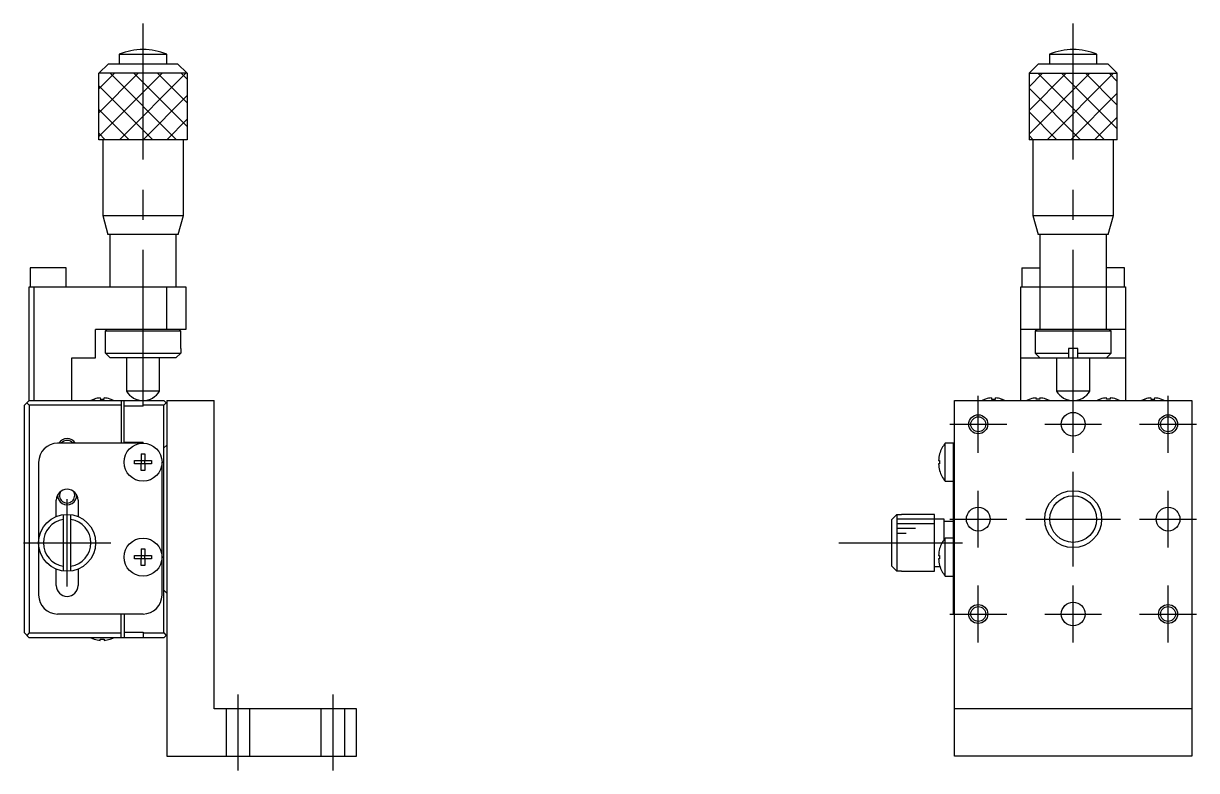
# Model space of a CAD drawing. Extents: x 0 to 288, y -8 to 230.
# Drawn here: x 164.5 to 288.1, y 87.6 to 166.3 of the extents above; entities that cross this region are included whole.
import ezdxf

# ---------------------------------------------------------------- set-up
doc = ezdxf.new("R2010")
doc.units = 0
doc.header["$LTSCALE"] = 0.5
doc.linetypes.add('CENTER', pattern=[50.8, 31.75, -6.35, 6.35, -6.35])
doc.linetypes.add('DASHED', pattern=[19.05, 12.7, -6.35])
for name, color, linetype in [('MSM_CENTER', 1, 'CENTER'), ('MSM_CONTINUOUS', 7, 'CONTINUOUS'), ('MSM_DASHED', 4, 'DASHED'), ('MSM_NARROW', 5, 'CONTINUOUS')]:
    doc.layers.add(name, color=color, linetype=linetype)

msp = doc.modelspace()

# ---------------------------------------------------------------- linework, layer by layer
at = {"layer": 'MSM_CENTER'}
for p, q in [((177.080141, 126.555673), (177.080141, 166.305673)), ((275.100236, 126.555673), (275.100236, 166.305673)), ((265.100236, 121.055673), (265.100236, 127.055673)), ((275.100236, 121.055673), (275.100236, 127.055673)), ((285.100236, 121.055673), (285.100236, 127.055673)), ((262.100236, 124.055673), (268.100236, 124.055673)), ((272.100236, 124.055673), (278.100236, 124.055673)), ((282.100236, 124.055673), (288.100236, 124.055673)), ((275.100236, 109.055673), (275.100236, 119.055673)), ((265.100236, 111.055673), (265.100236, 117.055673)), ((285.100236, 111.055673), (285.100236, 117.055673)), ((169.080141, 106.955673), (169.080141, 116.155673)), ((262.100236, 114.055673), (268.100236, 114.055673)), ((270.100236, 114.055673), (280.100236, 114.055673)), ((282.100236, 114.055673), (288.100236, 114.055673)), ((164.480141, 111.555673), (173.680141, 111.555673)), ((250.396828, 111.555673), (263.435415, 111.555673)), ((265.100236, 101.055673), (265.100236, 107.055673)), ((275.100236, 101.055673), (275.100236, 107.055673)), ((285.100236, 101.055673), (285.100236, 107.055673)), ((262.100236, 104.055673), (268.100236, 104.055673)), ((272.100236, 104.055673), (278.100236, 104.055673)), ((282.100236, 104.055673), (288.100236, 104.055673)), ((187.080141, 95.555673), (187.080141, 87.555673)), ((197.080141, 95.555673), (197.080141, 87.555673))]:
    msp.add_line(p, q, dxfattribs=at)
at = {"layer": 'MSM_CONTINUOUS'}
for p, q in [((173.430141, 162.055673), (172.430141, 161.055673)), ((173.430141, 162.055673), (180.730141, 162.055673)), ((174.580141, 163.055673), (174.580141, 162.055673)), ((174.580141, 163.055673), (179.580141, 163.055673)), ((179.580141, 162.055673), (179.580141, 163.055673)), ((181.730141, 161.055673), (180.730141, 162.055673)), ((271.450236, 162.055673), (270.450236, 161.055673)), ((271.450236, 162.055673), (278.750236, 162.055673)), ((272.600236, 163.055673), (272.600236, 162.055673)), ((272.600236, 163.055673), (277.600236, 163.055673)), ((277.600236, 162.055673), (277.600236, 163.055673)), ((279.750236, 161.055673), (278.750236, 162.055673)), ((181.730141, 161.055673), (172.430141, 161.055673)), ((172.430141, 154.055673), (172.430141, 161.055673)), ((181.730141, 161.055673), (181.730141, 154.055673)), ((270.450236, 161.055673), (270.450236, 154.055673)), ((270.450236, 161.055673), (279.750236, 161.055673)), ((279.750236, 154.055673), (279.750236, 161.055673)), ((181.730141, 154.055673), (172.430141, 154.055673)), ((172.830141, 154.055673), (172.830141, 146.055673)), ((181.330141, 146.055673), (181.330141, 154.055673)), ((279.750236, 154.055673), (270.450236, 154.055673)), ((270.850236, 154.055673), (270.850236, 146.055673)), ((279.350236, 146.055673), (279.350236, 154.055673)), ((172.830141, 146.055673), (173.380141, 144.055673)), ((172.830141, 146.055673), (181.330141, 146.055673)), ((180.780141, 144.055673), (181.330141, 146.055673)), ((270.850236, 146.055673), (279.350236, 146.055673)), ((270.850236, 146.055673), (271.400236, 144.055673)), ((278.800236, 144.055673), (279.350236, 146.055673)), ((180.780141, 144.055673), (173.380141, 144.055673)), ((173.580141, 144.055673), (173.580141, 138.555673)), ((180.580141, 138.555673), (180.580141, 144.055673)), ((278.800236, 144.055673), (271.400236, 144.055673)), ((271.600236, 144.055673), (271.600236, 134.055673)), ((278.600236, 134.055673), (278.600236, 144.055673)), ((165.180141, 140.555673), (165.180141, 138.555673)), ((168.980141, 140.555673), (165.180141, 140.555673)), ((168.980141, 138.555673), (168.980141, 140.555673)), ((269.700236, 140.555673), (269.700236, 138.555673)), ((269.700236, 140.555673), (271.600236, 140.555673)), ((280.500236, 140.555673), (278.600236, 140.555673)), ((280.500236, 138.555673), (280.500236, 140.555673)), ((165.080141, 126.555673), (165.080141, 138.555673)), ((165.080141, 138.555673), (181.580141, 138.555673)), ((165.580141, 138.555673), (165.580141, 126.555673)), ((179.580141, 134.055673), (179.580141, 138.555673)), ((181.580141, 138.555673), (181.580141, 134.055673)), ((269.600236, 126.555673), (269.600236, 138.555673)), ((269.600236, 138.555673), (280.600236, 138.555673)), ((280.600236, 138.555673), (280.600236, 126.555673)), ((172.080141, 131.055673), (172.080141, 134.055673)), ((181.580141, 134.055673), (172.080141, 134.055673)), ((173.280141, 134.055673), (173.080141, 133.855673)), ((173.080141, 133.855673), (173.080141, 132.055673)), ((181.080141, 133.855673), (173.080141, 133.855673)), ((181.080141, 133.855673), (180.880141, 134.055673)), ((181.080141, 132.055673), (181.080141, 133.855673)), ((280.600236, 134.055673), (269.600236, 134.055673)), ((271.300236, 134.055673), (271.100236, 133.855673)), ((279.100236, 133.855673), (271.100236, 133.855673)), ((271.100236, 133.855673), (271.100236, 131.555673)), ((279.100236, 133.855673), (278.900236, 134.055673)), ((279.100236, 131.555673), (279.100236, 133.855673)), ((169.580141, 131.055673), (172.080141, 131.055673)), ((169.580141, 126.555673), (169.580141, 131.055673)), ((173.111515, 132.055673), (173.080141, 132.055673)), ((173.111514, 131.555673), (173.111514, 132.055673)), ((173.111514, 131.555673), (181.048768, 131.555673)), ((173.61604, 131.055673), (173.111514, 131.555673)), ((180.544243, 131.055673), (173.61604, 131.055673)), ((175.330141, 131.055673), (175.330141, 127.555673)), ((178.830141, 127.555673), (178.830141, 131.055673)), ((181.048768, 131.555673), (180.544243, 131.055673)), ((181.048768, 132.055673), (181.048768, 131.555673)), ((181.080141, 132.055673), (181.048768, 132.055673)), ((269.600236, 131.055673), (274.600235, 131.055673)), ((271.100236, 131.555673), (274.600235, 131.555673)), ((271.100236, 131.555673), (271.600236, 131.055673)), ((273.350236, 131.055673), (273.350236, 127.555673)), ((275.600235, 132.055673), (274.600235, 132.055673)), ((274.600235, 132.055673), (274.600235, 131.055673)), ((274.630932, 131.055673), (280.600236, 131.055673)), ((275.600235, 131.055673), (275.600235, 132.055673)), ((275.600235, 131.555673), (279.100236, 131.555673)), ((276.850236, 127.555673), (276.850236, 131.055673)), ((278.600236, 131.055673), (279.100236, 131.555673)), ((178.830141, 127.555673), (175.330141, 127.555673)), ((276.850236, 127.555673), (273.350236, 127.555673)), ((165.080141, 126.555673), (164.580141, 126.055673)), ((164.830141, 126.305673), (165.080141, 126.055673)), ((165.080141, 126.555673), (179.280141, 126.555673)), ((171.930141, 126.706737), (171.954006, 126.706737)), ((172.580141, 126.839622), (172.580141, 126.706737)), ((172.580141, 126.706737), (172.980141, 126.706737)), ((172.980141, 126.706737), (172.980141, 126.839622)), ((173.606277, 126.706737), (173.630141, 126.706737)), ((174.780141, 126.555673), (174.780141, 122.055673)), ((175.080141, 122.055673), (175.080141, 126.555673)), ((177.080141, 125.955673), (177.080141, 126.555673)), ((179.280141, 126.555673), (179.580141, 126.255673)), ((179.530141, 126.305673), (179.280141, 126.055673)), ((179.580141, 126.555673), (184.580141, 126.555673)), ((179.580141, 126.555673), (179.580141, 89.055673)), ((184.580141, 94.055673), (184.580141, 126.555673)), ((262.600236, 126.555673), (287.600236, 126.555673)), ((262.600236, 89.055673), (262.600236, 126.555673)), ((265.850236, 126.706737), (265.8741, 126.706737)), ((266.500236, 126.839622), (266.500236, 126.706737)), ((266.500236, 126.706737), (266.900236, 126.706737)), ((266.900236, 126.706737), (266.900236, 126.839622)), ((267.526371, 126.706737), (267.550236, 126.706737)), ((270.5741, 126.706737), (270.550236, 126.706737)), ((271.200236, 126.706737), (271.200236, 126.839622)), ((271.600236, 126.706737), (271.200236, 126.706737)), ((271.600236, 126.839622), (271.600236, 126.706737)), ((272.250236, 126.706737), (272.226371, 126.706737)), ((277.9741, 126.706737), (277.950236, 126.706737)), ((278.600236, 126.706737), (278.600236, 126.839622)), ((279.000236, 126.706737), (278.600236, 126.706737)), ((279.000236, 126.839622), (279.000236, 126.706737)), ((279.650236, 126.706737), (279.626371, 126.706737)), ((282.650236, 126.706737), (282.6741, 126.706737)), ((283.300236, 126.839622), (283.300236, 126.706737)), ((283.300236, 126.706737), (283.700236, 126.706737)), ((283.700236, 126.706737), (283.700236, 126.839622)), ((284.326371, 126.706737), (284.350236, 126.706737)), ((287.600236, 126.555673), (287.600236, 89.055673)), ((164.580141, 102.055673), (164.580141, 126.055673)), ((165.080141, 126.055673), (165.080141, 102.055673)), ((174.780141, 126.055673), (165.080141, 126.055673)), ((177.080141, 125.955673), (175.080141, 125.955673)), ((179.280141, 126.055673), (177.080141, 126.055673)), ((179.280141, 102.055673), (179.280141, 126.055673)), ((177.080141, 122.055673), (168.080141, 122.055673)), ((175.080141, 122.155673), (177.080141, 122.155673)), ((177.080141, 122.055673), (177.080141, 122.155673)), ((179.280141, 121.555673), (179.580141, 121.855673)), ((262.600236, 122.055673), (261.602237, 122.055673)), ((261.602237, 118.055673), (261.602237, 122.055673)), ((262.500236, 104.055673), (262.500236, 122.055673)), ((166.080141, 120.055673), (166.080141, 106.055673)), ((176.19378, 120.235673), (176.900141, 120.235673)), ((176.19378, 119.875673), (176.19378, 120.235673)), ((176.900141, 120.942035), (177.260141, 120.942035)), ((176.900141, 120.942035), (176.900141, 120.235673)), ((176.910514, 120.225301), (176.900141, 120.235673)), ((176.910514, 120.225301), (177.249769, 120.225301)), ((176.910514, 119.886045), (176.910514, 120.225301)), ((177.249769, 120.225301), (177.260141, 120.235673)), ((177.249769, 120.225301), (177.249769, 119.886045)), ((177.260141, 120.942035), (177.260141, 120.235673)), ((177.260141, 120.235673), (177.966503, 120.235673)), ((177.966503, 120.235673), (177.966503, 119.875673)), ((179.080141, 106.055673), (179.080141, 120.055673)), ((260.910377, 120.235673), (261.030714, 120.235673)), ((261.026092, 120.944289), (261.030714, 120.942035)), ((261.030714, 120.235673), (261.030714, 119.875673)), ((176.900141, 119.875673), (176.19378, 119.875673)), ((176.910514, 119.886045), (176.900141, 119.875673)), ((176.900141, 119.169312), (176.900141, 119.875673)), ((177.260141, 119.169312), (176.900141, 119.169312)), ((177.249769, 119.886045), (176.910514, 119.886045)), ((177.249769, 119.886045), (177.260141, 119.875673)), ((177.260141, 119.875673), (177.260141, 119.169312)), ((177.966503, 119.875673), (177.260141, 119.875673)), ((261.030714, 119.875673), (260.910377, 119.875673)), ((261.030714, 119.169312), (261.026092, 119.167057)), ((261.602237, 118.055673), (262.500236, 118.055673)), ((167.930141, 114.326503), (167.930141, 116.055673)), ((170.230141, 116.055673), (170.230141, 114.326503)), ((168.680141, 114.528887), (168.680141, 108.582459)), ((169.480141, 108.582459), (169.480141, 114.528887)), ((256.000236, 114.023466), (256.500236, 114.528887)), ((256.000236, 109.087881), (256.000236, 114.023466)), ((256.500236, 114.528887), (256.500236, 108.582459)), ((256.500236, 114.528887), (257.000236, 114.528887)), ((257.000236, 114.528887), (257.000236, 114.555673)), ((260.500236, 114.555673), (257.000236, 114.555673)), ((260.500236, 108.555673), (260.500236, 114.555673)), ((261.500236, 114.055673), (260.500236, 114.055673)), ((261.500236, 111.921149), (261.500236, 114.055673)), ((262.500236, 113.805673), (261.500236, 113.805673)), ((262.500236, 112.055673), (261.602237, 112.055673)), ((261.602237, 108.055673), (261.602237, 112.055673)), ((176.19378, 110.235673), (176.900141, 110.235673)), ((176.19378, 109.875673), (176.19378, 110.235673)), ((176.900141, 110.942035), (177.260141, 110.942035)), ((176.900141, 110.942035), (176.900141, 110.235673)), ((176.910514, 110.225301), (176.900141, 110.235673)), ((176.910514, 110.225301), (177.249769, 110.225301)), ((176.910514, 109.886045), (176.910514, 110.225301)), ((177.249769, 110.225301), (177.260141, 110.235673)), ((177.249769, 110.225301), (177.249769, 109.886045)), ((177.260141, 110.942035), (177.260141, 110.235673)), ((177.260141, 110.235673), (177.966503, 110.235673)), ((177.966503, 110.235673), (177.966503, 109.875673)), ((260.910377, 110.235673), (261.030714, 110.235673)), ((261.026092, 110.944289), (261.030714, 110.942035)), ((261.030714, 110.235673), (261.030714, 109.875673)), ((176.900141, 109.875673), (176.19378, 109.875673)), ((176.910514, 109.886045), (176.900141, 109.875673)), ((176.900141, 109.169312), (176.900141, 109.875673)), ((177.260141, 109.169312), (176.900141, 109.169312)), ((177.249769, 109.886045), (176.910514, 109.886045)), ((177.249769, 109.886045), (177.260141, 109.875673)), ((177.260141, 109.875673), (177.260141, 109.169312)), ((177.966503, 109.875673), (177.260141, 109.875673)), ((256.500236, 108.582459), (256.000236, 109.087881)), ((260.500236, 109.055673), (261.060499, 109.055673)), ((261.030714, 109.875673), (260.910377, 109.875673)), ((261.030714, 109.169312), (261.026092, 109.167057)), ((167.930141, 107.055673), (167.930141, 108.784843)), ((170.230141, 108.784843), (170.230141, 107.055673)), ((257.000236, 108.582459), (256.500236, 108.582459)), ((257.000236, 108.555673), (257.000236, 108.582459)), ((257.000236, 108.555673), (260.500236, 108.555673)), ((261.602237, 108.055673), (262.500236, 108.055673)), ((179.580141, 106.255673), (179.280141, 106.555673)), ((177.080141, 104.055673), (168.080141, 104.055673)), ((174.780141, 101.555673), (174.780141, 104.055673)), ((175.080141, 104.055673), (175.080141, 101.555673)), ((262.600236, 104.055673), (262.500236, 104.055673)), ((165.080141, 101.555673), (164.580141, 102.055673)), ((165.080141, 102.055673), (164.830141, 101.805673)), ((165.080141, 102.055673), (174.780141, 102.055673)), ((179.280141, 101.555673), (165.080141, 101.555673)), ((171.930141, 101.40461), (171.954006, 101.40461)), ((172.580141, 101.40461), (172.980141, 101.40461)), ((172.580141, 101.271725), (172.580141, 101.40461)), ((172.980141, 101.40461), (172.980141, 101.271725)), ((173.606277, 101.40461), (173.630141, 101.40461)), ((175.080141, 102.155673), (177.080141, 102.155673)), ((177.080141, 102.155673), (177.080141, 101.555673)), ((177.080141, 102.055673), (179.280141, 102.055673)), ((179.280141, 102.055673), (179.530141, 101.805673)), ((179.580141, 101.855673), (179.280141, 101.555673)), ((199.580141, 94.055673), (184.580141, 94.055673)), ((199.580141, 89.055673), (199.580141, 94.055673)), ((287.600236, 94.055673), (262.600236, 94.055673)), ((179.580141, 89.055673), (199.580141, 89.055673)), ((287.600236, 89.055673), (262.600236, 89.055673))]:
    msp.add_line(p, q, dxfattribs=at)
for centre, radius in [((275.100236, 124.055673), 1.25), ((265.100236, 124.055673), 0.7835), ((285.100236, 124.055673), 0.7835), ((177.080141, 120.055673), 2), ((275.100236, 114.055673), 2.4585), ((265.100236, 114.055673), 1.25), ((285.100236, 114.055673), 1.25), ((169.080141, 111.555673), 3), ((177.080141, 110.055673), 2), ((275.100236, 104.055673), 1.25), ((265.100236, 104.055673), 0.7835), ((285.100236, 104.055673), 0.7835)]:
    msp.add_circle(centre, radius, dxfattribs=at)
for centre, radius, start, end in [((177.080141, 157.055673), 6.5, 67.380135, 112.619865), ((275.100236, 157.055673), 6.5, 67.380135, 112.619865), ((177.080141, 128.586923), 2.03125, 210.510237, 329.489763), ((275.100236, 128.586923), 2.03125, 210.510237, 329.489763), ((172.780141, 124.355673), 2.5, 109.876874, 118.357637), ((172.780141, 124.355673), 2.491987, 94.603352, 109.360864), ((172.780141, 124.355673), 2.491987, 70.639136, 85.396648), ((172.780141, 124.355673), 2.5, 61.642363, 70.123126), ((266.700236, 124.355673), 2.5, 109.876874, 118.357637), ((266.700236, 124.355673), 2.491987, 94.603352, 109.360864), ((266.700236, 124.355673), 2.491987, 70.639136, 85.396648), ((266.700236, 124.355673), 2.5, 61.642363, 70.123126), ((271.400236, 124.355673), 2.5, 109.876874, 118.357637), ((271.400236, 124.355673), 2.491987, 94.603352, 109.360864), ((271.400236, 124.355673), 2.491987, 70.639136, 85.396648), ((271.400236, 124.355673), 2.5, 61.642363, 70.123126), ((278.800236, 124.355673), 2.5, 109.876874, 118.357637), ((278.800236, 124.355673), 2.491987, 94.603352, 109.360864), ((278.800236, 124.355673), 2.491987, 70.639136, 85.396648), ((278.800236, 124.355673), 2.5, 61.642363, 70.123126), ((283.500236, 124.355673), 2.5, 109.876874, 118.357637), ((283.500236, 124.355673), 2.491987, 94.603352, 109.360864), ((283.500236, 124.355673), 2.491987, 70.639136, 85.396648), ((283.500236, 124.355673), 2.5, 61.642363, 70.123126), ((168.080141, 120.055673), 2, 90, 180), ((169.080141, 121.555673), 0.8, 38.682187, 141.317813), ((264.100236, 120.055673), 3.2, 141.317813, 163.877467), ((264.100236, 120.055673), 3.194933, 163.893288, 176.770291), ((264.100236, 120.055673), 3.194933, 183.229709, 196.106712), ((264.100236, 120.055673), 3.2, 196.122533, 218.682187), ((169.080141, 116.055673), 1.15, 0, 180), ((169.080141, 116.555673), 0.8, 147.27380456, 32.72619544), ((169.080141, 111.555673), 2.5, 99.206896, 260.793104), ((169.080141, 111.555673), 2.5, 279.206896, 80.793104), ((264.100236, 110.055673), 3.2, 141.317813, 163.877467), ((264.100236, 110.055673), 3.194933, 163.893288, 176.770291), ((264.100236, 110.055673), 3.194933, 183.229709, 196.106712), ((264.100236, 110.055673), 3.2, 196.122533, 218.682187), ((169.080141, 107.055673), 1.15, 180, 0), ((168.080141, 106.055673), 2, 180, 270), ((177.080141, 106.055673), 2, 270, 0), ((172.780141, 103.755673), 2.5, 241.642363, 250.123126), ((172.780141, 103.755673), 2.491987, 250.639136, 265.396648), ((172.780141, 103.755673), 2.491987, 274.603352, 289.360864), ((172.780141, 103.755673), 2.5, 289.876874, 298.357637)]:
    msp.add_arc(centre, radius, start, end, dxfattribs=at)
at = {"layer": 'MSM_DASHED'}
for p, q in [((185.830141, 94.055673), (185.830141, 89.055673)), ((188.330141, 89.055673), (188.330141, 94.055673)), ((195.830141, 94.055673), (195.830141, 89.055673)), ((198.330141, 89.055673), (198.330141, 94.055673))]:
    msp.add_line(p, q, dxfattribs=at)
at = {"layer": 'MSM_NARROW'}
for p, q in [((172.430141, 159.400994), (174.084821, 161.055673)), ((172.430141, 156.900994), (176.584821, 161.055673)), ((172.430141, 154.400994), (179.084821, 161.055673)), ((173.606876, 161.055673), (180.606876, 154.055673)), ((174.584821, 154.055673), (181.584821, 161.055673)), ((176.106876, 161.055673), (181.730141, 155.432408)), ((178.606876, 161.055673), (181.730141, 157.932408)), ((181.106876, 161.055673), (181.730141, 160.432408)), ((270.450236, 159.641182), (271.864727, 161.055673)), ((270.450236, 157.141182), (274.364727, 161.055673)), ((270.450236, 154.641182), (276.864727, 161.055673)), ((271.386782, 161.055673), (278.386782, 154.055673)), ((272.364727, 154.055673), (279.364727, 161.055673)), ((273.886782, 161.055673), (279.750236, 155.192219)), ((276.386782, 161.055673), (279.750236, 157.692219)), ((278.886782, 161.055673), (279.750236, 160.192219)), ((172.430141, 159.732408), (178.106876, 154.055673)), ((270.450236, 159.492219), (275.886782, 154.055673)), ((177.084821, 154.055673), (181.730141, 158.700994)), ((274.864727, 154.055673), (279.750236, 158.941182)), ((172.430141, 157.232408), (175.606876, 154.055673)), ((179.584821, 154.055673), (181.730141, 156.200994)), ((270.450236, 156.992219), (273.386782, 154.055673)), ((277.364727, 154.055673), (279.750236, 156.441182)), ((172.430141, 154.732408), (173.106876, 154.055673)), ((270.450236, 154.492219), (270.886782, 154.055673)), ((260.500236, 114.055673), (256.500236, 114.055673)), ((260.500236, 113.555673), (256.500236, 113.555673)), ((258.500236, 113.055673), (256.500236, 113.055673)), ((257.500236, 112.555673), (256.500236, 112.555673))]:
    msp.add_line(p, q, dxfattribs=at)
for centre, radius in [((265.100236, 124.055673), 1), ((285.100236, 124.055673), 1), ((275.100236, 114.055673), 3), ((265.100236, 104.055673), 1), ((285.100236, 104.055673), 1)]:
    msp.add_circle(centre, radius, dxfattribs=at)
for centre, start, end in [((169.080141, 121.555673), 30, 150), ((169.080141, 116.555673), 175.84240832, 4.15759168)]:
    msp.add_arc(centre, 1, start, end, dxfattribs=at)

doc.saveas('drawing.dxf')
